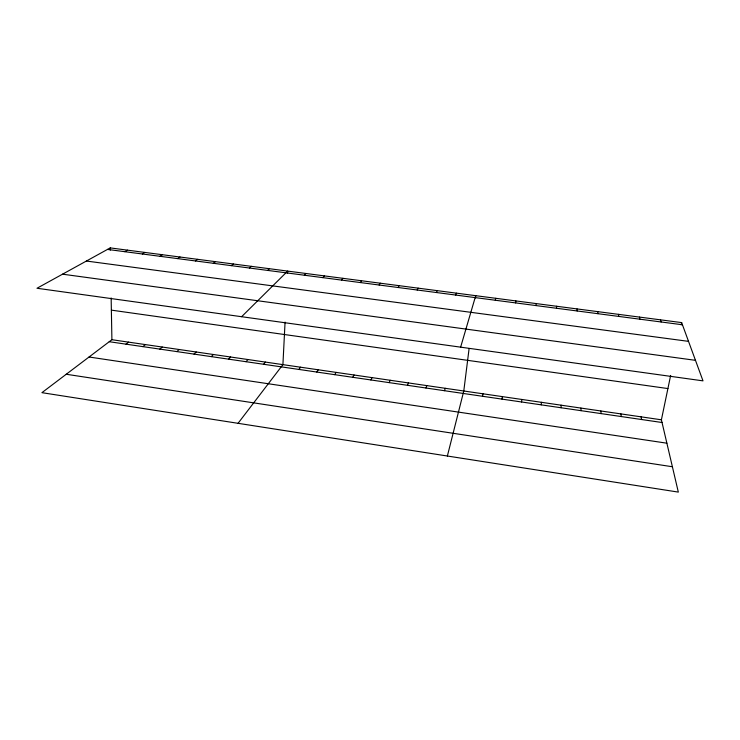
<?xml version="1.0" encoding="UTF-8"?>
<svg xmlns="http://www.w3.org/2000/svg" width="740" height="740" viewBox="0 0 740 740"><rect width="100%" height="100%" fill="white"/><g stroke="black" fill="none" stroke-linecap="round" stroke-linejoin="round"><path stroke-width="1.11" d="M561.096 407.759L561.105 405.178M556.508 308.266L556.545 306.249M285.067 322.113L282.911 364.635L238.049 423.317M287.546 273.365L287.666 271.09L241.619 316.711M541.273 404.854L541.412 402.31M535.973 305.574L536.149 303.576M521.571 401.977L521.83 399.461M469.105 348.54L463.786 390.998L447.376 456.016M475.45 297.841L475.718 295.676L460.632 347.162M501.988 399.119L502.368 396.621M515.577 302.901L515.882 300.93M482.517 396.27L483.016 393.8M661.403 419.802L111.907 339.706L41.912 392.672L678.321 492.1L661.403 419.802L670.644 375.439M681.188 324.814L681.651 322.603L110.242 247.9L37 288.258L703 380.86L681.651 322.603M495.301 300.246L495.735 298.294M444.5 390.711L445.23 388.296M425.944 388L426.786 385.605M455.72 295.057L456.404 293.151M407.481 385.3L408.434 382.932M436.406 292.522L437.211 290.644M389.138 382.626L390.202 380.268M417.203 290.006L418.128 288.147M370.888 379.953L372.063 377.622M352.749 377.308L354.025 374.995M398.111 287.509L399.156 285.668M334.711 374.671L336.099 372.387M379.139 285.02L380.305 283.207M316.776 372.044L318.265 369.787M360.278 282.55L361.555 280.756M298.951 369.436L300.542 367.197M341.529 280.09L342.916 278.314M263.579 364.274L265.382 362.073M322.881 277.648L324.388 275.891M246.05 361.712L247.946 359.538M228.614 359.159L230.612 357.004M304.353 275.225L305.971 273.486M211.279 356.625L213.37 354.497M194.037 354.108L196.22 352M267.621 270.405L269.453 268.713M176.888 351.602L179.172 349.511M159.84 349.104L162.217 347.042M249.408 268.019L251.36 266.344M142.885 346.635L145.355 344.581M231.306 265.651L233.359 263.995M126.013 344.165L128.584 342.139M213.314 263.292L215.47 261.655M195.416 260.943L197.682 259.333M177.628 258.611L179.996 257.021M159.942 256.299L162.402 254.717M142.348 253.987L144.92 252.433M124.866 251.702L127.53 250.157M107.476 249.417L682.447 324.768M86.404 261.035L688.524 341.362M62.549 274.179L695.48 360.334M111.37 310.134L667.915 388.565M109.243 341.714L662.041 422.512M89.031 357.004L666.879 443.195M66.239 374.255L672.383 466.746M660.469 319.828L661.116 321.974M639.416 317.081L639.924 319.199M641.099 416.842L641.599 419.525M618.501 314.343L618.871 316.433M620.916 413.901L621.285 416.555M597.726 311.632L597.948 313.695M600.862 410.978L601.102 413.605M577.071 308.932L577.163 310.976M580.918 408.073L581.039 410.672M110.242 247.9L110.288 250.129M111.148 297.952L111.907 339.706"/></g></svg>
